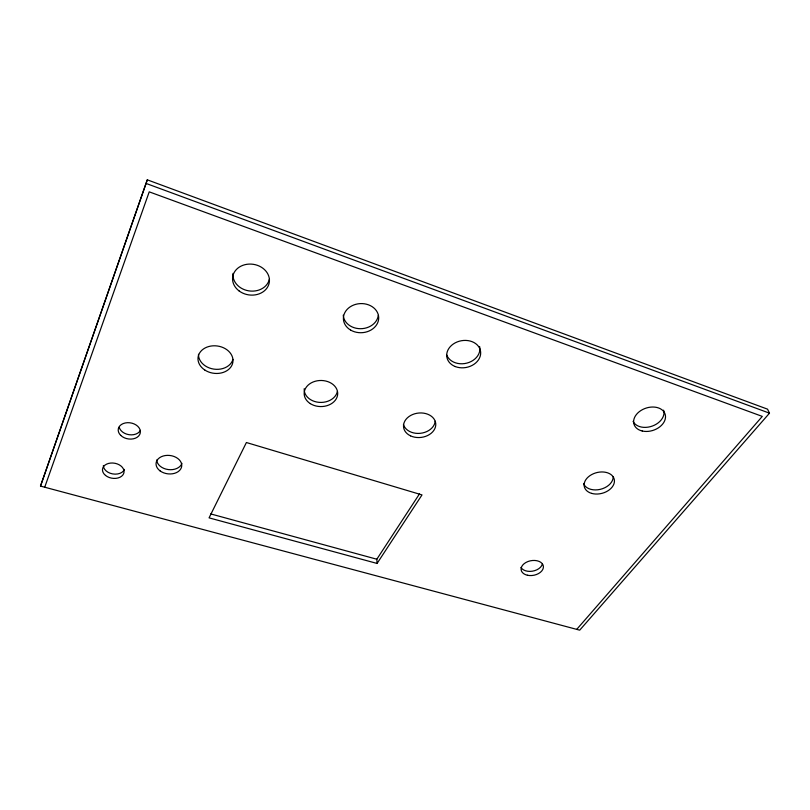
<?xml version="1.0" encoding="UTF-8"?>
<svg xmlns="http://www.w3.org/2000/svg" width="810" height="810" viewBox="0 0 810 810"><rect width="100%" height="100%" fill="white"/><g stroke="black" fill="none" stroke-linecap="round" stroke-linejoin="round"><path stroke-width="1.21" d="M40.5 486.091L147.298 179.83L767.546 409.161L769.5 413.171L579.707 630.17L40.5 486.091L147.298 179.83M44.722 487.215L149.222 191.848L762.291 416.401L576.73 629.37M377.075 563.446L422.01 494.91L246.402 442.523L209.071 517.863L377.075 563.446L376.822 559.224L419.489 493.887M210.701 513.915L376.822 559.224M146.438 183.566L769.5 413.171M181.946 463.36A12.849 9.234 7.1 0 1 168.207 469.557A12.849 9.234 7.1 0 1 156.715 459.989M124.446 469.365A10.813 7.604 9.3 0 1 112.61 473.901A10.813 7.604 9.3 0 1 103.366 465.548M140.434 430.363A11.127 8.1 9.9 0 1 129.073 434.697A11.127 8.1 9.9 0 1 119.212 427.204M542.335 564.135A11.218 7.412 -10.2 0 1 532.302 571.202A11.218 7.412 -10.2 0 1 520.962 567.446M435.203 421.24A16.129 12.251 -6.6 0 1 420.248 433.32A16.129 12.251 -6.6 0 1 403.431 424.42M479.631 346.528A17.02 13.557 -10.7 0 1 466.914 363.103A17.02 13.557 -10.7 0 1 446.766 355.053M663.613 410.164A16.291 11.664 -18.5 0 1 652.414 426.03A16.291 11.664 -18.5 0 1 633.066 421.342M613.21 476.908A15.36 10.692 -14.6 0 1 600.22 489.361A15.36 10.692 -14.6 0 1 583.585 483.762M269.355 279.197A18.417 15.42 8.3 0 1 248.781 290.861A18.417 15.42 8.3 0 1 233.007 273.405M232.946 359.387A17.496 13.75 7.8 0 1 213.82 369.107A17.496 13.75 7.8 0 1 198.49 354.294M378.29 315.384A17.577 14.539 -2.7 0 1 360.349 328.708A17.577 14.539 -2.7 0 1 343.258 315.151M337.365 391.483A16.696 13.031 -0.1 0 1 319.079 402.357A16.696 13.031 -0.1 0 1 304.206 388.699M642.219 431.001A16.362 11.674 -18.4 0 0 665.506 416.229A16.362 11.674 -18.4 0 0 640.963 410.488A16.362 11.674 -18.4 0 0 642.219 431.001M527.401 575.232A11.259 7.412 -10.2 0 0 543.388 566.332A11.259 7.412 -10.2 0 0 525.984 562.444A11.259 7.412 -10.2 0 0 527.401 575.232M120.72 435.385A11.178 8.11 9.8 0 0 139.685 434.595A11.178 8.11 9.8 0 0 127.484 422.688A11.178 8.11 9.8 0 0 120.72 435.385M591.695 493.401A15.42 10.692 -14.5 0 0 614.446 481.018A15.42 10.692 -14.5 0 0 591.695 474.569A15.42 10.692 -14.5 0 0 591.695 493.401M204.819 370.038A17.577 13.77 7.7 0 0 232.845 362.333A17.577 13.77 7.7 0 0 208.788 346.518A17.577 13.77 7.7 0 0 204.819 370.038M239.061 290.911A18.509 15.461 8.2 0 0 269.153 283.156A18.509 15.461 8.2 0 0 244.792 264.728A18.509 15.461 8.2 0 0 239.061 290.911M350.71 330.126A17.668 14.57 -2.7 0 0 378.614 319.373A17.668 14.57 -2.7 0 0 353.828 304.965A17.668 14.57 -2.7 0 0 350.71 330.126M310.311 403.633A16.777 13.051 -0.1 0 0 337.486 395.614A16.777 13.051 -0.1 0 0 314.989 381.328A16.777 13.051 -0.1 0 0 310.311 403.633M410.559 435.861A16.2 12.261 -6.6 0 0 435.74 425.371A16.2 12.261 -6.6 0 0 412.614 414.528A16.2 12.261 -6.6 0 0 410.559 435.861M455.26 366.555A17.101 13.578 -10.6 0 0 480.684 352.897A17.101 13.578 -10.6 0 0 455.129 342.893A17.101 13.578 -10.6 0 0 455.26 366.555M160.015 470.843A12.909 9.244 7 0 0 181.389 467.603A12.909 9.244 7 0 0 165.301 455.544A12.909 9.244 7 0 0 160.015 470.843M105.523 475.429A10.864 7.614 9.2 0 0 123.647 473.637A10.864 7.614 9.2 0 0 110.616 463.067A10.864 7.614 9.2 0 0 105.523 475.429"/></g></svg>
